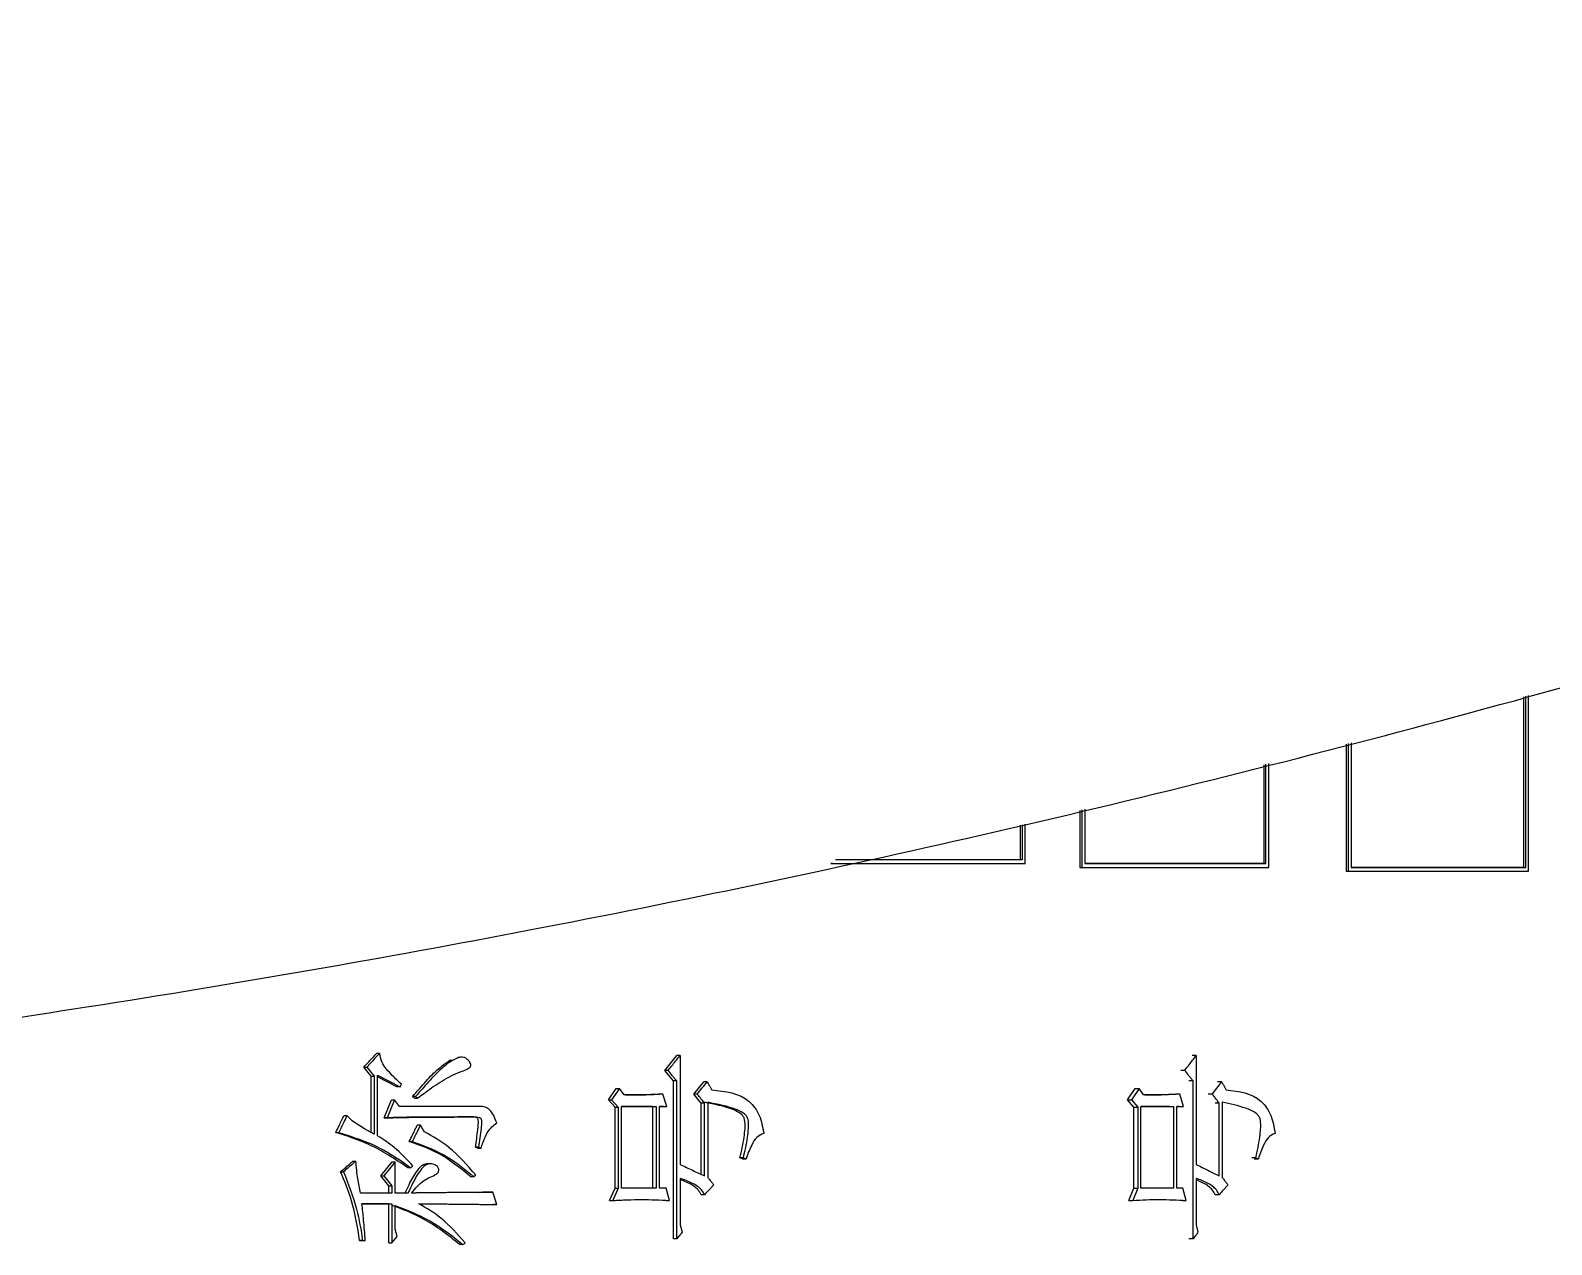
# Model space of a CAD drawing. Header units: millimetres. Extents: x 2003 to 4439, y 563 to 2285.
# Drawn here: x 2844.09 to 2864.21, y 735.82 to 751.88 of the extents above; entities that cross this region are included whole.
import ezdxf

# ---------------------------------------------------------------- set-up
doc = ezdxf.new("R2010")
doc.units = ezdxf.units.MM

msp = doc.modelspace()

# ---------------------------------------------------------------- linework, layer by layer
at = {"color": 7, "linetype": 'Continuous', "lineweight": 25}
for p, q in [((2863.841, 743.062), (2863.841, 740.807)), ((2863.871, 740.807), (2863.871, 743.071)), ((2863.907, 740.757), (2863.907, 743.081)), ((2861.496, 742.436), (2861.496, 740.757)), ((2861.524, 742.443), (2861.524, 740.757)), ((2861.561, 742.452), (2861.561, 740.807)), ((2860.407, 742.165), (2860.407, 740.857)), ((2860.434, 740.857), (2860.434, 742.172)), ((2860.472, 740.807), (2860.472, 742.181)), ((2857.971, 741.56), (2857.971, 740.807)), ((2857.997, 741.566), (2857.997, 740.807)), ((2858.036, 741.576), (2858.036, 740.857)), ((2857.183, 741.364), (2857.183, 740.907)), ((2857.208, 741.37), (2857.208, 740.907)), ((2857.247, 740.857), (2857.247, 741.38)), ((2854.675, 740.857), (2857.222, 740.857)), ((2854.698, 740.857), (2854.675, 740.857)), ((2857.208, 740.907), (2857.183, 740.907)), ((2857.222, 740.857), (2857.247, 740.857)), ((2857.971, 740.807), (2858.41, 740.807)), ((2857.971, 740.807), (2857.997, 740.807)), ((2858.612, 740.807), (2860.444, 740.807)), ((2860.407, 740.857), (2860.434, 740.857)), ((2860.444, 740.807), (2860.472, 740.807)), ((2861.496, 740.757), (2863.878, 740.757)), ((2861.496, 740.757), (2861.524, 740.757)), ((2863.841, 740.807), (2863.871, 740.807)), ((2863.878, 740.757), (2863.907, 740.757)), ((2848.667, 738.348), (2848.706, 738.348)), ((2852.479, 738.121), (2852.637, 738.316)), ((2852.681, 738.316), (2852.637, 738.316)), ((2852.681, 738.316), (2852.681, 736.877)), ((2859.51, 738.316), (2859.456, 738.316)), ((2859.51, 738.316), (2859.51, 736.877)), ((2848.496, 738.165), (2848.535, 738.165)), ((2848.595, 738.046), (2848.496, 738.165)), ((2848.535, 738.165), (2848.634, 738.046)), ((2849.671, 738.252), (2849.63, 738.252)), ((2852.524, 738.121), (2852.479, 738.121)), ((2852.593, 737.981), (2852.479, 738.121)), ((2859.361, 738.121), (2859.308, 738.121)), ((2848.595, 738.046), (2848.634, 738.046)), ((2848.595, 737.299), (2848.595, 738.046)), ((2848.634, 738.046), (2848.634, 737.278)), ((2848.679, 738.056), (2848.976, 737.905)), ((2848.679, 737.256), (2848.679, 738.056)), ((2848.936, 737.905), (2848.679, 738.036)), ((2848.976, 737.905), (2848.936, 737.905)), ((2848.976, 737.905), (2848.994, 737.937)), ((2852.638, 737.981), (2852.593, 737.981)), ((2852.593, 735.893), (2852.593, 737.981)), ((2852.638, 735.893), (2852.638, 737.981)), ((2852.864, 737.808), (2852.995, 737.97)), ((2853.04, 737.97), (2852.995, 737.97)), ((2859.469, 737.981), (2859.415, 737.981)), ((2859.469, 735.893), (2859.469, 737.981)), ((2859.848, 737.97), (2859.794, 737.97)), ((2848.766, 737.494), (2848.864, 737.732)), ((2848.904, 737.732), (2848.805, 737.494)), ((2848.864, 737.732), (2848.904, 737.732)), ((2848.967, 737.645), (2848.904, 737.732)), ((2849.183, 737.775), (2849.142, 737.775)), ((2849.169, 737.753), (2849.209, 737.753)), ((2851.733, 737.732), (2851.838, 737.883)), ((2851.733, 737.732), (2851.776, 737.732)), ((2851.821, 737.635), (2851.733, 737.732)), ((2851.882, 737.883), (2851.776, 737.732)), ((2851.776, 737.732), (2851.864, 737.635)), ((2851.838, 737.883), (2851.882, 737.883)), ((2851.944, 737.797), (2851.882, 737.883)), ((2852.453, 737.808), (2852.409, 737.808)), ((2852.506, 737.645), (2852.453, 737.808)), ((2852.909, 737.808), (2852.864, 737.808)), ((2852.96, 737.689), (2852.864, 737.808)), ((2858.602, 737.732), (2858.702, 737.883)), ((2858.602, 737.732), (2858.655, 737.732)), ((2858.685, 737.635), (2858.602, 737.732)), ((2858.755, 737.883), (2858.655, 737.732)), ((2858.655, 737.732), (2858.738, 737.635)), ((2858.702, 737.883), (2858.755, 737.883)), ((2858.813, 737.797), (2858.755, 737.883)), ((2859.295, 737.808), (2859.241, 737.808)), ((2859.344, 737.645), (2859.295, 737.808)), ((2859.725, 737.808), (2859.671, 737.808)), ((2850.032, 737.645), (2848.967, 737.645)), ((2849.947, 737.505), (2849.988, 737.505)), ((2851.821, 737.635), (2851.864, 737.635)), ((2851.821, 736.564), (2851.821, 737.635)), ((2851.864, 737.635), (2851.864, 736.564)), ((2851.908, 736.564), (2851.908, 737.645)), ((2851.908, 737.645), (2852.366, 737.645)), ((2852.321, 737.645), (2851.908, 737.645)), ((2852.321, 737.645), (2852.366, 737.645)), ((2852.321, 736.564), (2852.321, 737.645)), ((2852.366, 737.645), (2852.366, 736.564)), ((2852.41, 736.564), (2852.41, 737.645)), ((2852.41, 737.645), (2852.506, 737.645)), ((2852.462, 737.645), (2852.41, 737.645)), ((2852.462, 737.645), (2852.506, 737.645)), ((2853.005, 737.689), (2852.96, 737.689)), ((2852.96, 736.747), (2852.96, 737.689)), ((2853.005, 736.726), (2853.005, 737.689)), ((2853.049, 737.699), (2853.049, 736.704)), ((2858.685, 737.635), (2858.738, 737.635)), ((2858.685, 736.564), (2858.685, 737.635)), ((2858.738, 737.635), (2858.738, 736.564)), ((2858.78, 736.564), (2858.78, 737.645)), ((2858.78, 737.645), (2859.212, 737.645)), ((2859.159, 737.645), (2858.78, 737.645)), ((2859.159, 737.645), (2859.212, 737.645)), ((2859.212, 737.645), (2859.212, 736.564)), ((2859.253, 736.564), (2859.253, 737.645)), ((2859.253, 737.645), (2859.344, 737.645)), ((2859.291, 737.645), (2859.253, 737.645)), ((2859.291, 737.645), (2859.344, 737.645)), ((2859.815, 737.689), (2859.762, 737.689)), ((2859.815, 736.726), (2859.815, 737.689)), ((2859.857, 737.699), (2859.857, 736.704)), ((2848.127, 737.299), (2848.166, 737.299)), ((2848.766, 737.494), (2848.805, 737.494)), ((2849.245, 737.397), (2849.205, 737.397)), ((2849.098, 737.18), (2849.138, 737.18)), ((2850.014, 737.104), (2849.973, 737.104)), ((2849.973, 737.104), (2850.009, 737.094)), ((2850.014, 737.104), (2850.05, 737.094)), ((2848.352, 736.921), (2848.391, 736.921)), ((2848.721, 736.726), (2848.873, 736.91)), ((2848.913, 736.91), (2848.76, 736.726)), ((2848.873, 736.91), (2848.913, 736.91)), ((2848.913, 736.499), (2848.913, 736.91)), ((2853.52, 736.964), (2853.474, 736.964)), ((2853.509, 736.953), (2853.474, 736.964)), ((2853.509, 736.953), (2853.555, 736.953)), ((2853.52, 736.964), (2853.555, 736.953)), ((2860.301, 736.964), (2860.246, 736.964)), ((2860.279, 736.953), (2860.334, 736.953)), ((2860.301, 736.964), (2860.334, 736.953)), ((2848.19, 736.78), (2848.229, 736.78)), ((2848.721, 736.726), (2848.76, 736.726)), ((2848.829, 736.596), (2848.721, 736.726)), ((2848.76, 736.726), (2848.868, 736.596)), ((2849.12, 736.834), (2849.08, 736.834)), ((2849.361, 736.885), (2849.32, 736.885)), ((2849.952, 736.715), (2849.911, 736.715)), ((2852.681, 736.693), (2852.681, 736.077)), ((2859.51, 736.693), (2859.51, 736.077)), ((2848.868, 736.499), (2848.454, 736.499)), ((2848.829, 736.596), (2848.868, 736.596)), ((2848.829, 736.499), (2848.829, 736.596)), ((2848.868, 736.596), (2848.868, 736.499)), ((2849.084, 736.499), (2848.913, 736.499)), ((2850.023, 736.508), (2850.16, 736.51)), ((2850.16, 736.51), (2850.202, 736.51)), ((2850.255, 736.347), (2850.202, 736.51)), ((2851.75, 736.401), (2851.821, 736.564)), ((2851.864, 736.564), (2851.794, 736.401)), ((2851.821, 736.564), (2851.864, 736.564)), ((2852.366, 736.564), (2851.908, 736.564)), ((2852.497, 736.564), (2852.41, 736.564)), ((2852.541, 736.401), (2852.497, 736.564)), ((2858.619, 736.401), (2858.685, 736.564)), ((2858.738, 736.564), (2858.671, 736.401)), ((2858.685, 736.564), (2858.738, 736.564)), ((2859.212, 736.564), (2858.78, 736.564)), ((2859.336, 736.564), (2859.253, 736.564)), ((2859.377, 736.401), (2859.336, 736.564)), ((2848.472, 736.358), (2848.868, 736.358)), ((2848.829, 736.358), (2848.472, 736.358)), ((2848.829, 736.358), (2848.868, 736.358)), ((2848.829, 735.839), (2848.829, 736.358)), ((2848.868, 736.358), (2848.868, 735.839)), ((2848.913, 736.023), (2848.913, 736.336)), ((2850.255, 736.347), (2850.214, 736.347)), ((2851.75, 736.401), (2851.794, 736.401)), ((2852.497, 736.401), (2852.541, 736.401)), ((2853.005, 736.477), (2852.96, 736.477)), ((2858.619, 736.401), (2858.671, 736.401)), ((2859.324, 736.401), (2859.377, 736.401)), ((2859.815, 736.477), (2859.761, 736.477)), ((2848.868, 735.839), (2848.94, 735.925)), ((2848.94, 735.925), (2848.913, 736.023)), ((2852.638, 735.893), (2852.593, 735.893)), ((2852.681, 736.077), (2852.708, 735.979)), ((2859.469, 735.893), (2859.415, 735.893)), ((2859.51, 736.077), (2859.535, 735.98)), ((2848.481, 735.871), (2848.442, 735.871)), ((2848.442, 735.871), (2848.478, 735.871)), ((2848.478, 735.871), (2848.517, 735.871)), ((2848.481, 735.871), (2848.517, 735.871)), ((2848.829, 735.839), (2848.868, 735.839)), ((2849.809, 735.817), (2849.768, 735.817))]:
    msp.add_line(p, q, dxfattribs=at)
at = {"color": 7, "linetype": 'Continuous', "lineweight": 25, "flags": 128}
for points in [[(2849.169, 737.753), (2849.162, 737.759), (2849.156, 737.764), (2849.142, 737.775)], [(2849.183, 737.775), (2849.196, 737.764), (2849.209, 737.753)], [(2850.009, 737.094), (2850.026, 737.094), (2850.038, 737.094), (2850.05, 737.094)], [(2849.12, 736.834), (2849.127, 736.839), (2849.137, 736.848), (2849.147, 736.856)], [(2849.952, 736.715), (2849.959, 736.721), (2849.969, 736.729), (2849.979, 736.737)], [(2849.809, 735.817), (2849.823, 735.828), (2849.836, 735.839)]]:
    msp.add_lwpolyline(points, dxfattribs=at)
at = {"color": 7, "linetype": 'Continuous', "lineweight": 25}
for points, knots in [([(2818.188, 736.933), (2820.748, 736.958), (2824.328, 736.993), (2829.598, 737.272), (2834.062, 737.607), (2839.378, 738.173), (2844.947, 738.946), (2850.76, 739.956), (2856.732, 741.212), (2862.808, 742.723), (2868.946, 744.493), (2875.111, 746.527), (2881.274, 748.827), (2887.411, 751.392), (2893.499, 754.223), (2899.519, 757.316), (2905.452, 760.671), (2911.281, 764.283), (2916.991, 768.149), (2922.566, 772.263), (2927.993, 776.62), (2933.259, 781.214), (2938.35, 786.039), (2943.255, 791.086), (2947.962, 796.349), (2952.46, 801.819), (2956.738, 807.488), (2960.787, 813.345), (2964.597, 819.381), (2968.158, 825.587), (2971.463, 831.952), (2974.504, 838.464), (2977.273, 845.114), (2979.764, 851.888), (2981.969, 858.776), (2983.884, 865.765), (2985.502, 872.842), (2986.82, 879.996), (2987.833, 887.213), (2988.538, 894.48), (2988.93, 901.784), (2989.009, 909.112), (2988.772, 916.45), (2988.218, 923.785), (2987.346, 931.102), (2986.156, 938.39), (2984.648, 945.632), (2982.823, 952.817), (2980.682, 959.93), (2978.228, 966.957), (2975.463, 973.886), (2972.391, 980.702), (2969.014, 987.393), (2965.336, 993.945), (2961.362, 1000.345), (2957.097, 1006.58), (2952.546, 1012.638), (2947.714, 1018.506), (2942.607, 1024.173), (2937.23, 1029.625), (2931.784, 1034.673), (2926.31, 1039.325), (2920.852, 1043.595), (2915.227, 1047.637), (2909.446, 1051.445), (2903.518, 1055.013), (2897.456, 1058.335), (2891.27, 1061.406), (2884.973, 1064.219), (2878.58, 1066.771), (2872.105, 1069.057), (2865.567, 1071.073), (2858.992, 1072.816), (2852.419, 1074.281), (2845.925, 1075.462), (2839.636, 1076.359), (2834.112, 1076.943), (2829.229, 1077.31), (2824.405, 1077.55), (2818.431, 1077.667), (2812.914, 1077.557), (2807.645, 1077.285), (2803.18, 1076.948), (2797.864, 1076.383), (2792.295, 1075.609), (2786.482, 1074.599), (2780.511, 1073.343), (2774.435, 1071.833), (2768.297, 1070.062), (2762.131, 1068.028), (2755.968, 1065.728), (2749.831, 1063.163), (2743.743, 1060.333), (2737.723, 1057.239), (2731.791, 1053.884), (2725.962, 1050.272), (2720.252, 1046.407), (2714.676, 1042.292), (2709.249, 1037.935), (2703.983, 1033.341), (2698.892, 1028.516), (2693.987, 1023.469), (2689.28, 1018.206), (2684.782, 1012.736), (2680.504, 1007.068), (2676.455, 1001.21), (2672.646, 995.174), (2669.084, 988.968), (2665.779, 982.603), (2662.737, 976.091), (2659.975, 969.44), (2657.638, 963.158), (2656.359, 959.053), (2655.796, 957.244)], [0, 0, 0, 0, 0.0102074, 0.014274, 0.021037, 0.0280561, 0.0355867, 0.0434511, 0.0515783, 0.0599113, 0.0684099, 0.0770439, 0.085791, 0.0946336, 0.1035582, 0.112554, 0.1216124, 0.1307262, 0.1398897, 0.1490979, 0.1583469, 0.1676331, 0.1769537, 0.1863062, 0.1956884, 0.2050985, 0.2145348, 0.2239961, 0.233481, 0.2429885, 0.2525178, 0.262068, 0.2716385, 0.2812287, 0.2908382, 0.3004664, 0.3101132, 0.3197782, 0.3294613, 0.3391624, 0.3488814, 0.3586183, 0.3683733, 0.3781464, 0.387938, 0.3977483, 0.4075776, 0.4174265, 0.4272956, 0.4371854, 0.4470968, 0.4570307, 0.4669882, 0.4769704, 0.486979, 0.4970156, 0.5070822, 0.5171812, 0.5273154, 0.5374882, 0.5477037, 0.5569145, 0.5661226, 0.5753266, 0.5845258, 0.5937191, 0.6029052, 0.6120821, 0.6212471, 0.6303962, 0.6395236, 0.6486197, 0.6576679, 0.6666375, 0.6754633, 0.6839789, 0.6919633, 0.6976055, 0.7035012, 0.7112199, 0.7214273, 0.7254939, 0.7322569, 0.739276, 0.7468066, 0.754671, 0.7627982, 0.7711312, 0.7796298, 0.7882638, 0.7970109, 0.8058535, 0.8147781, 0.8237739, 0.8328323, 0.8419461, 0.8511096, 0.8603178, 0.8695668, 0.878853, 0.8881736, 0.8975261, 0.9069083, 0.9163184, 0.9257547, 0.935216, 0.9447009, 0.9542084, 0.9637377, 0.9732879, 0.9828584, 0.9924486, 1, 1, 1, 1]), ([(2854.698, 740.857), (2854.955, 740.857), (2855.47, 740.857), (2856.32, 740.857), (2856.91, 740.857), (2857.247, 740.857)], [0, 0, 0, 0, 0.300085, 0.60017, 1, 1, 1, 1]), ([(2857.208, 740.907), (2856.955, 740.907), (2856.45, 740.907), (2855.627, 740.907), (2855.054, 740.907), (2854.738, 740.907)], [0, 0, 0, 0, 0.3096666, 0.6193332, 1, 1, 1, 1]), ([(2857.183, 740.907), (2856.979, 740.907), (2856.571, 740.907), (2855.758, 740.907), (2855.145, 740.907), (2854.738, 740.907)], [0, 0, 0, 0, 0.252458, 0.504916, 1, 1, 1, 1]), ([(2857.997, 740.807), (2858.247, 740.807), (2858.747, 740.807), (2859.573, 740.807), (2860.145, 740.807), (2860.472, 740.807)], [0, 0, 0, 0, 0.300085, 0.60017, 1, 1, 1, 1]), ([(2858.036, 740.857), (2858.285, 740.857), (2858.785, 740.857), (2859.585, 740.857), (2860.132, 740.857), (2860.434, 740.857)], [0, 0, 0, 0, 0.309667, 0.619333, 1, 1, 1, 1]), ([(2860.407, 740.857), (2860.209, 740.857), (2859.813, 740.857), (2859.025, 740.857), (2858.43, 740.857), (2858.036, 740.857)], [0, 0, 0, 0, 0.252756, 0.505512, 1, 1, 1, 1]), ([(2861.524, 740.757), (2861.765, 740.757), (2862.247, 740.757), (2863.042, 740.757), (2863.593, 740.757), (2863.907, 740.757)], [0, 0, 0, 0, 0.300085, 0.60017, 1, 1, 1, 1]), ([(2861.561, 740.807), (2861.802, 740.807), (2862.284, 740.807), (2863.055, 740.807), (2863.581, 740.807), (2863.871, 740.807)], [0, 0, 0, 0, 0.30968, 0.61936, 1, 1, 1, 1]), ([(2863.841, 740.807), (2863.651, 740.807), (2863.27, 740.807), (2862.513, 740.807), (2861.94, 740.807), (2861.561, 740.807)], [0, 0, 0, 0, 0.253112, 0.506224, 1, 1, 1, 1]), ([(2848.496, 738.165), (2848.518, 738.188), (2848.558, 738.231), (2848.615, 738.292), (2848.65, 738.33), (2848.667, 738.348)], [0, 0, 0, 0, 0.386356, 0.693178, 1, 1, 1, 1]), ([(2848.706, 738.348), (2848.684, 738.325), (2848.645, 738.282), (2848.588, 738.221), (2848.553, 738.183), (2848.535, 738.165)], [0, 0, 0, 0, 0.386102, 0.693051, 1, 1, 1, 1]), ([(2848.994, 737.937), (2848.953, 737.976), (2848.885, 738.04), (2848.798, 738.137), (2848.726, 738.23), (2848.713, 738.309), (2848.706, 738.348)], [0, 0, 0, 0, 0.335019, 0.553277, 0.774167, 1, 1, 1, 1]), ([(2852.524, 738.121), (2852.544, 738.146), (2852.58, 738.191), (2852.633, 738.256), (2852.665, 738.296), (2852.681, 738.316)], [0, 0, 0, 0, 0.3845731, 0.6922866, 1, 1, 1, 1]), ([(2859.361, 738.121), (2859.38, 738.146), (2859.414, 738.191), (2859.464, 738.256), (2859.495, 738.296), (2859.51, 738.316)], [0, 0, 0, 0, 0.384573, 0.692287, 1, 1, 1, 1]), ([(2849.142, 737.775), (2849.202, 737.843), (2849.312, 737.969), (2849.468, 738.139), (2849.581, 738.215), (2849.632, 738.25)], [0, 0, 0, 0, 0.394472, 0.728822, 1, 1, 1, 1]), ([(2849.209, 737.753), (2849.28, 737.808), (2849.422, 737.917), (2849.612, 738.029), (2849.769, 738.107), (2849.862, 738.127), (2849.903, 738.164), (2849.911, 738.178), (2849.913, 738.194), (2849.908, 738.215), (2849.89, 738.245), (2849.86, 738.275), (2849.819, 738.296), (2849.772, 738.299), (2849.666, 738.259), (2849.52, 738.147), (2849.351, 737.968), (2849.239, 737.842), (2849.184, 737.776), (2849.183, 737.775)], [0, 0, 0, 0, 0.146382, 0.292955, 0.366204, 0.439427, 0.447746, 0.45616, 0.463429, 0.472823, 0.489455, 0.518149, 0.540935, 0.563855, 0.597101, 0.728178, 0.861562, 0.99717, 1, 1, 1, 1]), ([(2852.638, 737.981), (2852.627, 737.993), (2852.607, 738.018), (2852.569, 738.065), (2852.541, 738.099), (2852.524, 738.121)], [0, 0, 0, 0, 0.266245, 0.532491, 1, 1, 1, 1]), ([(2859.469, 737.981), (2859.459, 737.993), (2859.44, 738.018), (2859.404, 738.065), (2859.378, 738.099), (2859.361, 738.121)], [0, 0, 0, 0, 0.2662451, 0.5324905, 1, 1, 1, 1]), ([(2852.909, 737.808), (2852.931, 737.835), (2852.975, 737.889), (2853.018, 737.943), (2853.04, 737.97)], [0, 0, 0, 0, 0.499999, 1, 1, 1, 1]), ([(2853.04, 737.97), (2853.048, 737.956), (2853.062, 737.931), (2853.083, 737.895), (2853.095, 737.873), (2853.101, 737.862)], [0, 0, 0, 0, 0.39043, 0.695215, 1, 1, 1, 1]), ([(2859.725, 737.808), (2859.745, 737.835), (2859.787, 737.889), (2859.828, 737.943), (2859.848, 737.97)], [0, 0, 0, 0, 0.499999, 1, 1, 1, 1]), ([(2859.848, 737.97), (2859.856, 737.956), (2859.869, 737.931), (2859.889, 737.895), (2859.9, 737.873), (2859.906, 737.862)], [0, 0, 0, 0, 0.39043, 0.695215, 1, 1, 1, 1]), ([(2852.453, 737.808), (2852.449, 737.807), (2852.441, 737.807), (2852.428, 737.806), (2852.416, 737.806), (2852.403, 737.805), (2852.39, 737.804), (2852.378, 737.804), (2852.367, 737.803), (2852.357, 737.803), (2852.346, 737.802), (2852.334, 737.802), (2852.317, 737.801), (2852.3, 737.8), (2852.283, 737.8), (2852.271, 737.799), (2852.254, 737.799), (2852.237, 737.799), (2852.22, 737.798), (2852.208, 737.798), (2852.191, 737.798), (2852.174, 737.797), (2852.157, 737.797), (2852.14, 737.797), (2852.124, 737.797), (2852.107, 737.797), (2852.094, 737.797), (2852.081, 737.797), (2852.069, 737.797), (2852.058, 737.797), (2852.05, 737.797), (2852.041, 737.797), (2852.033, 737.797), (2852.025, 737.797), (2852.018, 737.797), (2852.012, 737.797), (2852.004, 737.797), (2851.995, 737.797), (2851.987, 737.797), (2851.978, 737.797), (2851.97, 737.797), (2851.961, 737.797), (2851.953, 737.797), (2851.947, 737.797), (2851.944, 737.797)], [0, 0, 0, 0, 0.0247417, 0.0494835, 0.0742252, 0.098967, 0.1237087, 0.1484505, 0.1731922, 0.1855631, 0.2103049, 0.2350466, 0.2597884, 0.309272, 0.3340138, 0.3587555, 0.3834973, 0.4329809, 0.4577227, 0.4824645, 0.5072062, 0.5566898, 0.5814315, 0.6061733, 0.6556568, 0.6803986, 0.7051403, 0.7298821, 0.7546238, 0.7793656, 0.7917365, 0.8041073, 0.8288491, 0.84122, 0.8535908, 0.8659617, 0.8783326, 0.9030743, 0.9154452, 0.9278161, 0.9525578, 0.9649287, 0.9772996, 1, 1, 1, 1]), ([(2851.959, 737.797), (2851.973, 737.797), (2852.055, 737.797), (2852.205, 737.798), (2852.341, 737.804), (2852.409, 737.808)], [0, 0, 0, 0, 0.093797, 0.546774, 1, 1, 1, 1]), ([(2853.005, 737.689), (2852.995, 737.701), (2852.974, 737.727), (2852.942, 737.767), (2852.92, 737.794), (2852.909, 737.808)], [0, 0, 0, 0, 0.314653, 0.657326, 1, 1, 1, 1]), ([(2853.101, 737.862), (2853.282, 737.844), (2853.537, 737.818), (2853.747, 737.529), (2853.775, 737.37), (2853.789, 737.288)], [0, 0, 0, 0, 0.544628, 0.767125, 1, 1, 1, 1]), ([(2859.295, 737.808), (2859.291, 737.807), (2859.283, 737.807), (2859.271, 737.806), (2859.259, 737.806), (2859.247, 737.805), (2859.235, 737.804), (2859.223, 737.804), (2859.213, 737.803), (2859.203, 737.803), (2859.194, 737.802), (2859.182, 737.802), (2859.166, 737.801), (2859.15, 737.8), (2859.134, 737.8), (2859.122, 737.799), (2859.106, 737.799), (2859.09, 737.799), (2859.074, 737.798), (2859.063, 737.798), (2859.047, 737.798), (2859.031, 737.797), (2859.015, 737.797), (2858.999, 737.797), (2858.983, 737.797), (2858.967, 737.797), (2858.955, 737.797), (2858.943, 737.797), (2858.931, 737.797), (2858.921, 737.797), (2858.913, 737.797), (2858.905, 737.797), (2858.897, 737.797), (2858.89, 737.797), (2858.884, 737.797), (2858.878, 737.797), (2858.87, 737.797), (2858.862, 737.797), (2858.854, 737.797), (2858.846, 737.797), (2858.838, 737.797), (2858.83, 737.797), (2858.822, 737.797), (2858.816, 737.797), (2858.813, 737.797)], [0, 0, 0, 0, 0.024742, 0.049483, 0.074225, 0.098967, 0.123709, 0.14845, 0.173192, 0.185563, 0.210305, 0.235047, 0.259788, 0.309272, 0.334014, 0.358756, 0.383497, 0.432981, 0.457723, 0.482464, 0.507206, 0.55669, 0.581431, 0.606173, 0.655657, 0.680399, 0.70514, 0.729882, 0.754624, 0.779366, 0.791736, 0.804107, 0.828849, 0.84122, 0.853591, 0.865962, 0.878333, 0.903074, 0.915445, 0.927816, 0.952558, 0.964929, 0.9773, 1, 1, 1, 1]), ([(2858.83, 737.797), (2858.839, 737.797), (2858.912, 737.797), (2859.049, 737.798), (2859.177, 737.805), (2859.241, 737.808)], [0, 0, 0, 0, 0.061457, 0.530599, 1, 1, 1, 1]), ([(2859.815, 737.689), (2859.806, 737.701), (2859.786, 737.727), (2859.756, 737.767), (2859.735, 737.794), (2859.725, 737.808)], [0, 0, 0, 0, 0.3146533, 0.657326, 1, 1, 1, 1]), ([(2859.906, 737.862), (2860.077, 737.844), (2860.317, 737.818), (2860.514, 737.529), (2860.541, 737.37), (2860.555, 737.288)], [0, 0, 0, 0, 0.544628, 0.767125, 1, 1, 1, 1]), ([(2848.127, 737.299), (2848.141, 737.329), (2848.166, 737.382), (2848.202, 737.458), (2848.224, 737.503), (2848.235, 737.526)], [0, 0, 0, 0, 0.394967, 0.69748, 1, 1, 1, 1]), ([(2848.274, 737.526), (2848.26, 737.496), (2848.235, 737.444), (2848.199, 737.368), (2848.177, 737.322), (2848.166, 737.299)], [0, 0, 0, 0, 0.394861, 0.69743, 1, 1, 1, 1]), ([(2848.235, 737.526), (2848.238, 737.526), (2848.245, 737.526), (2848.258, 737.526), (2848.268, 737.526), (2848.274, 737.526)], [0, 0, 0, 0, 0.2525, 0.505, 1, 1, 1, 1]), ([(2848.634, 737.278), (2848.591, 737.301), (2848.52, 737.34), (2848.423, 737.399), (2848.34, 737.451), (2848.296, 737.501), (2848.274, 737.526)], [0, 0, 0, 0, 0.337761, 0.556951, 0.777135, 1, 1, 1, 1]), ([(2849.947, 737.505), (2849.808, 737.505), (2849.576, 737.504), (2849.182, 737.503), (2848.926, 737.498), (2848.766, 737.494)], [0, 0, 0, 0, 0.351751, 0.593192, 1, 1, 1, 1]), ([(2848.805, 737.494), (2848.812, 737.494), (2848.827, 737.494), (2848.848, 737.495), (2848.869, 737.495), (2848.891, 737.496), (2848.912, 737.496), (2848.93, 737.497), (2848.947, 737.497), (2848.965, 737.498), (2848.987, 737.498), (2849.015, 737.499), (2849.05, 737.499), (2849.093, 737.5), (2849.128, 737.501), (2849.164, 737.501), (2849.199, 737.502), (2849.242, 737.502), (2849.277, 737.503), (2849.313, 737.503), (2849.348, 737.503), (2849.391, 737.503), (2849.426, 737.504), (2849.462, 737.504), (2849.497, 737.504), (2849.554, 737.504), (2849.624, 737.504), (2849.688, 737.504), (2849.727, 737.505), (2849.745, 737.505), (2849.762, 737.505), (2849.78, 737.505), (2849.798, 737.505), (2849.815, 737.505), (2849.836, 737.505), (2849.854, 737.505), (2849.866, 737.505), (2849.875, 737.505), (2849.884, 737.505), (2849.893, 737.505), (2849.902, 737.505), (2849.911, 737.505), (2849.921, 737.505), (2849.93, 737.505), (2849.939, 737.505), (2849.948, 737.505), (2849.958, 737.505), (2849.967, 737.505), (2849.977, 737.505), (2849.983, 737.505), (2849.988, 737.505)], [0, 0, 0, 0, 0.01797, 0.035941, 0.053911, 0.071882, 0.089852, 0.107823, 0.116808, 0.134779, 0.152749, 0.17072, 0.20666, 0.242601, 0.278542, 0.296513, 0.332454, 0.368395, 0.404336, 0.422306, 0.458247, 0.494188, 0.530129, 0.5481, 0.584041, 0.619982, 0.691863, 0.763745, 0.781716, 0.790701, 0.808672, 0.826642, 0.835627, 0.853598, 0.871568, 0.889539, 0.898524, 0.903017, 0.912002, 0.920987, 0.92548, 0.934465, 0.94345, 0.952435, 0.956928, 0.965913, 0.974898, 0.983884, 0.988376, 1, 1, 1, 1]), ([(2849.973, 737.104), (2849.985, 737.182), (2849.999, 737.276), (2850.01, 737.384), (2850.014, 737.425), (2850.014, 737.455), (2850.009, 737.476), (2850.001, 737.488), (2849.988, 737.498), (2849.97, 737.504), (2849.954, 737.504), (2849.947, 737.505)], [0, 0, 0, 0, 0.518554, 0.63647, 0.716192, 0.79519, 0.830159, 0.859959, 0.88982, 0.943206, 1, 1, 1, 1]), ([(2849.988, 737.505), (2849.999, 737.504), (2850.016, 737.503), (2850.035, 737.495), (2850.045, 737.485), (2850.052, 737.471), (2850.059, 737.426), (2850.046, 737.344), (2850.033, 737.228), (2850.021, 737.146), (2850.014, 737.104)], [0, 0, 0, 0, 0.083125, 0.11875, 0.147804, 0.176837, 0.225893, 0.446677, 0.723242, 1, 1, 1, 1]), ([(2850.255, 737.429), (2850.231, 737.493), (2850.197, 737.581), (2850.101, 737.642), (2850.055, 737.644), (2850.032, 737.645)], [0, 0, 0, 0, 0.574092, 0.788689, 1, 1, 1, 1]), ([(2853.474, 736.964), (2853.495, 737.055), (2853.524, 737.183), (2853.543, 737.353), (2853.545, 737.448), (2853.521, 737.513), (2853.474, 737.562), (2853.303, 737.642), (2853.135, 737.674), (2853.004, 737.699)], [0, 0, 0, 0, 0.238634, 0.338047, 0.438194, 0.475532, 0.512995, 0.619423, 1, 1, 1, 1]), ([(2853.52, 736.964), (2853.54, 737.055), (2853.57, 737.183), (2853.588, 737.353), (2853.591, 737.448), (2853.567, 737.512), (2853.52, 737.562), (2853.348, 737.642), (2853.18, 737.674), (2853.049, 737.699)], [0, 0, 0, 0, 0.238484, 0.337767, 0.43778, 0.475122, 0.512592, 0.618725, 1, 1, 1, 1]), ([(2860.301, 736.964), (2860.32, 737.054), (2860.344, 737.164), (2860.361, 737.306), (2860.367, 737.387), (2860.364, 737.467), (2860.338, 737.524), (2860.276, 737.579), (2860.115, 737.645), (2859.961, 737.677), (2859.857, 737.699)], [0, 0, 0, 0, 0.237785, 0.287938, 0.366632, 0.446055, 0.486951, 0.527634, 0.676721, 1, 1, 1, 1]), ([(2849.08, 736.834), (2848.911, 736.946), (2848.612, 737.145), (2848.275, 737.252), (2848.127, 737.299)], [0, 0, 0, 0, 0.562345, 1, 1, 1, 1]), ([(2848.166, 737.299), (2848.355, 737.24), (2848.694, 737.133), (2848.989, 736.926), (2849.12, 736.834)], [0, 0, 0, 0, 0.556899, 1, 1, 1, 1]), ([(2849.098, 737.18), (2849.112, 737.21), (2849.138, 737.261), (2849.173, 737.333), (2849.195, 737.375), (2849.205, 737.397)], [0, 0, 0, 0, 0.410293, 0.705146, 1, 1, 1, 1]), ([(2849.245, 737.397), (2849.231, 737.367), (2849.205, 737.316), (2849.169, 737.244), (2849.148, 737.201), (2849.138, 737.18)], [0, 0, 0, 0, 0.410172, 0.705086, 1, 1, 1, 1]), ([(2849.299, 737.31), (2849.29, 737.324), (2849.272, 737.353), (2849.254, 737.382), (2849.245, 737.397)], [0, 0, 0, 0, 0.499999, 1, 1, 1, 1]), ([(2849.979, 736.737), (2849.867, 736.867), (2849.668, 737.098), (2849.411, 737.246), (2849.299, 737.31)], [0, 0, 0, 0, 0.564262, 1, 1, 1, 1]), ([(2850.05, 737.094), (2850.064, 737.139), (2850.087, 737.213), (2850.134, 737.309), (2850.19, 737.376), (2850.234, 737.411), (2850.255, 737.429)], [0, 0, 0, 0, 0.347242, 0.568885, 0.786213, 1, 1, 1, 1]), ([(2849.147, 736.856), (2849.067, 736.942), (2848.925, 737.095), (2848.754, 737.207), (2848.679, 737.256)], [0, 0, 0, 0, 0.563218, 1, 1, 1, 1]), ([(2849.911, 736.715), (2849.771, 736.829), (2849.522, 737.031), (2849.226, 737.135), (2849.098, 737.18)], [0, 0, 0, 0, 0.564, 1, 1, 1, 1]), ([(2849.138, 737.18), (2849.302, 737.12), (2849.596, 737.012), (2849.843, 736.806), (2849.952, 736.715)], [0, 0, 0, 0, 0.555457, 1, 1, 1, 1]), ([(2853.789, 737.288), (2853.757, 737.273), (2853.689, 737.241), (2853.614, 737.113), (2853.577, 737.014), (2853.555, 736.953)], [0, 0, 0, 0, 0.267599, 0.548584, 1, 1, 1, 1]), ([(2860.555, 737.288), (2860.524, 737.273), (2860.46, 737.241), (2860.389, 737.113), (2860.355, 737.014), (2860.334, 736.953)], [0, 0, 0, 0, 0.2675988, 0.548584, 1, 1, 1, 1]), ([(2848.19, 736.78), (2848.214, 736.801), (2848.253, 736.835), (2848.308, 736.882), (2848.337, 736.908), (2848.352, 736.921)], [0, 0, 0, 0, 0.448155, 0.724078, 1, 1, 1, 1]), ([(2848.391, 736.921), (2848.367, 736.9), (2848.328, 736.866), (2848.274, 736.819), (2848.244, 736.793), (2848.229, 736.78)], [0, 0, 0, 0, 0.447799, 0.7239, 1, 1, 1, 1]), ([(2848.454, 736.499), (2848.441, 736.561), (2848.412, 736.7), (2848.399, 736.842), (2848.391, 736.921)], [0, 0, 0, 0, 0.449849, 1, 1, 1, 1]), ([(2848.442, 735.871), (2848.414, 736.048), (2848.363, 736.362), (2848.243, 736.653), (2848.19, 736.78)], [0, 0, 0, 0, 0.5629725, 1, 1, 1, 1]), ([(2848.229, 736.78), (2848.293, 736.617), (2848.409, 736.324), (2848.459, 736.01), (2848.481, 735.871)], [0, 0, 0, 0, 0.557097, 1, 1, 1, 1]), ([(2849.044, 736.499), (2849.061, 736.536), (2849.106, 736.635), (2849.177, 736.76), (2849.249, 736.853), (2849.296, 736.882), (2849.315, 736.883), (2849.32, 736.883)], [0, 0, 0, 0, 0.248213, 0.663929, 0.873309, 0.966875, 1, 1, 1, 1]), ([(2849.129, 736.499), (2849.154, 736.53), (2849.222, 736.617), (2849.339, 736.7), (2849.438, 736.735), (2849.473, 736.761), (2849.484, 736.777), (2849.489, 736.795), (2849.489, 736.815), (2849.483, 736.835), (2849.468, 736.854), (2849.435, 736.874), (2849.392, 736.888), (2849.344, 736.884), (2849.301, 736.861), (2849.201, 736.755), (2849.139, 736.62), (2849.088, 736.508), (2849.084, 736.499)], [0, 0, 0, 0, 0.104817, 0.288489, 0.371154, 0.389962, 0.405383, 0.420813, 0.436756, 0.454227, 0.471615, 0.498268, 0.557765, 0.592477, 0.62706, 0.687172, 0.972715, 1, 1, 1, 1]), ([(2852.681, 736.877), (2852.709, 736.864), (2852.765, 736.838), (2852.873, 736.788), (2852.953, 736.75), (2853.005, 736.726)], [0, 0, 0, 0, 0.257226, 0.514452, 1, 1, 1, 1]), ([(2853.005, 736.477), (2852.993, 736.499), (2852.969, 736.542), (2852.91, 736.592), (2852.84, 736.631), (2852.762, 736.666), (2852.708, 736.684), (2852.681, 736.693)], [0, 0, 0, 0, 0.176065, 0.348002, 0.566634, 0.783694, 1, 1, 1, 1]), ([(2853.049, 736.704), (2853.059, 736.692), (2853.077, 736.669), (2853.103, 736.637), (2853.119, 736.617), (2853.127, 736.607)], [0, 0, 0, 0, 0.384577, 0.692288, 1, 1, 1, 1]), ([(2859.51, 736.877), (2859.536, 736.864), (2859.589, 736.838), (2859.69, 736.788), (2859.766, 736.75), (2859.815, 736.726)], [0, 0, 0, 0, 0.257226, 0.514452, 1, 1, 1, 1]), ([(2859.815, 736.477), (2859.804, 736.499), (2859.781, 736.542), (2859.726, 736.592), (2859.66, 736.631), (2859.586, 736.666), (2859.535, 736.684), (2859.51, 736.693)], [0, 0, 0, 0, 0.176065, 0.348002, 0.566634, 0.783694, 1, 1, 1, 1]), ([(2859.857, 736.704), (2859.866, 736.692), (2859.883, 736.669), (2859.908, 736.637), (2859.923, 736.617), (2859.931, 736.607)], [0, 0, 0, 0, 0.384577, 0.692287, 1, 1, 1, 1]), ([(2850.202, 736.51), (2850.084, 736.508), (2849.937, 736.507), (2849.76, 736.505), (2849.686, 736.504), (2849.613, 736.504), (2849.554, 736.503), (2849.48, 736.502), (2849.421, 736.502), (2849.362, 736.501), (2849.317, 736.501), (2849.28, 736.5), (2849.243, 736.5), (2849.214, 736.5), (2849.184, 736.499), (2849.158, 736.499), (2849.14, 736.499), (2849.129, 736.499)], [0, 0, 0, 0, 0.329938, 0.412422, 0.494907, 0.536149, 0.618633, 0.659875, 0.74236, 0.783602, 0.824844, 0.866086, 0.886707, 0.927949, 0.94857, 0.969192, 1, 1, 1, 1]), ([(2852.96, 736.477), (2852.948, 736.499), (2852.924, 736.542), (2852.865, 736.592), (2852.795, 736.631), (2852.731, 736.66), (2852.693, 736.673), (2852.681, 736.677)], [0, 0, 0, 0, 0.200458, 0.396149, 0.644927, 0.891891, 1, 1, 1, 1]), ([(2853.127, 736.607), (2853.117, 736.595), (2853.095, 736.572), (2853.054, 736.529), (2853.024, 736.497), (2853.005, 736.477)], [0, 0, 0, 0, 0.267463, 0.534927, 1, 1, 1, 1]), ([(2859.761, 736.477), (2859.75, 736.499), (2859.727, 736.542), (2859.672, 736.592), (2859.606, 736.631), (2859.55, 736.658), (2859.517, 736.67), (2859.51, 736.673)], [0, 0, 0, 0, 0.208214, 0.411477, 0.669881, 0.9264, 1, 1, 1, 1]), ([(2859.931, 736.607), (2859.921, 736.595), (2859.9, 736.572), (2859.862, 736.529), (2859.833, 736.497), (2859.815, 736.477)], [0, 0, 0, 0, 0.2674634, 0.534927, 1, 1, 1, 1]), ([(2848.517, 735.871), (2848.51, 735.962), (2848.498, 736.124), (2848.48, 736.286), (2848.472, 736.358)], [0, 0, 0, 0, 0.555754, 1, 1, 1, 1]), ([(2849.768, 735.817), (2849.612, 735.94), (2849.336, 736.157), (2849.014, 736.282), (2848.873, 736.336)], [0, 0, 0, 0, 0.5633447, 1, 1, 1, 1]), ([(2848.913, 736.336), (2849.092, 736.265), (2849.413, 736.136), (2849.687, 735.915), (2849.809, 735.817)], [0, 0, 0, 0, 0.55626, 1, 1, 1, 1]), ([(2849.227, 736.358), (2849.332, 736.357), (2849.451, 736.356), (2849.595, 736.354), (2849.66, 736.353), (2849.739, 736.353), (2849.818, 736.352), (2849.896, 736.351), (2849.975, 736.35), (2850.04, 736.349), (2850.086, 736.349), (2850.118, 736.349), (2850.151, 736.348), (2850.184, 736.348), (2850.21, 736.348), (2850.232, 736.348), (2850.247, 736.347), (2850.255, 736.347)], [0, 0, 0, 0, 0.305862, 0.344095, 0.42056, 0.497026, 0.573491, 0.649956, 0.726422, 0.802887, 0.84112, 0.860236, 0.898469, 0.936701, 0.955818, 0.974934, 1, 1, 1, 1]), ([(2849.836, 735.839), (2849.735, 735.956), (2849.556, 736.163), (2849.327, 736.299), (2849.227, 736.358)], [0, 0, 0, 0, 0.56439, 1, 1, 1, 1]), ([(2851.794, 736.401), (2851.857, 736.404), (2851.982, 736.41), (2852.232, 736.415), (2852.418, 736.407), (2852.541, 736.401)], [0, 0, 0, 0, 0.252085, 0.504198, 1, 1, 1, 1]), ([(2858.671, 736.401), (2858.731, 736.404), (2858.85, 736.411), (2859.085, 736.415), (2859.261, 736.407), (2859.377, 736.401)], [0, 0, 0, 0, 0.2520851, 0.5041975, 1, 1, 1, 1]), ([(2852.708, 735.979), (2852.698, 735.967), (2852.681, 735.947), (2852.658, 735.918), (2852.644, 735.901), (2852.638, 735.893)], [0, 0, 0, 0, 0.42836, 0.71418, 1, 1, 1, 1]), ([(2859.535, 735.98), (2859.525, 735.967), (2859.51, 735.947), (2859.487, 735.918), (2859.475, 735.901), (2859.469, 735.893)], [0, 0, 0, 0, 0.4283604, 0.7141802, 1, 1, 1, 1])]:
    msp.add_open_spline(points, degree=3, knots=knots, dxfattribs=at)

doc.saveas('drawing.dxf')
